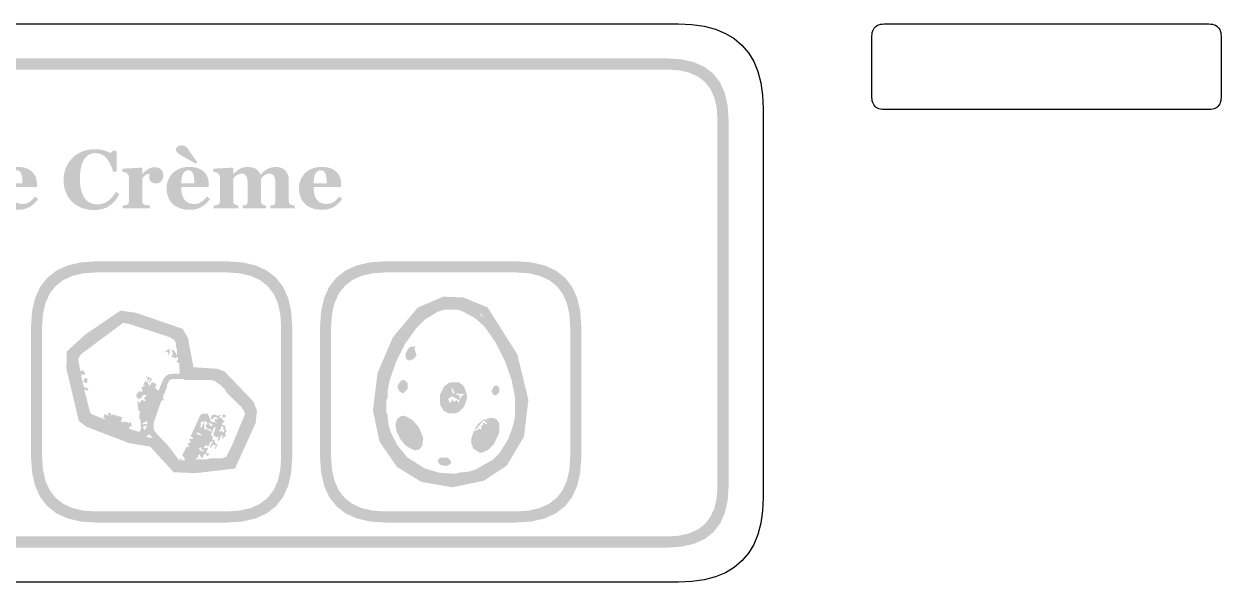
# Model space of a CAD drawing. Header units: millimetres. Extents: x 6 to 294, y 109 to 451.
# Drawn here: x 247.45 to 290.52, y 292.86 to 312.94 of the extents above; entities that cross this region are included whole.
import ezdxf

# ---------------------------------------------------------------- set-up
doc = ezdxf.new("R2010")
doc.units = ezdxf.units.MM
doc.layers.add('CUT', color=1, linetype='Continuous')
doc.layers.add('RASTER', color=7, linetype='Continuous')

msp = doc.modelspace()

# ---------------------------------------------------------------- hatches: boundary and pattern name
at = {"layer": 'RASTER'}
h = msp.add_hatch(color=7, dxfattribs=at)
h.paths.add_polyline_path([(211.2, 309.501), (211.234, 310.016), (211.337, 310.463), (211.509, 310.841), (211.75, 311.151), (212.059, 311.391), (212.438, 311.563), (212.884, 311.666), (213.4, 311.701), (270.6, 311.701), (271.116, 311.666), (271.563, 311.563), (271.941, 311.391), (272.25, 311.151), (272.491, 310.841), (272.663, 310.463), (272.766, 310.016), (272.8, 309.501), (272.8, 296.301), (272.766, 295.785), (272.662, 295.338), (272.491, 294.96), (272.25, 294.651), (271.941, 294.41), (271.563, 294.238), (271.116, 294.135), (270.6, 294.101), (213.4, 294.101), (212.884, 294.135), (212.438, 294.238), (212.059, 294.41), (211.75, 294.651), (211.509, 294.96), (211.337, 295.338), (211.234, 295.785), (211.2, 296.301)])
h.paths.add_polyline_path([(211.6, 309.501), (211.6, 296.301), (211.628, 295.879), (211.712, 295.513), (211.853, 295.204), (212.05, 294.951), (212.303, 294.754), (212.613, 294.613), (212.978, 294.529), (213.4, 294.501), (270.6, 294.501), (271.022, 294.529), (271.388, 294.613), (271.697, 294.754), (271.95, 294.951), (272.147, 295.204), (272.287, 295.513), (272.372, 295.879), (272.4, 296.301), (272.4, 309.501), (272.372, 309.923), (272.287, 310.288), (272.147, 310.598), (271.95, 310.851), (271.697, 311.048), (271.388, 311.188), (271.022, 311.273), (270.6, 311.301), (213.4, 311.301), (212.978, 311.273), (212.613, 311.188), (212.303, 311.048), (212.05, 310.851), (211.853, 310.598), (211.712, 310.288), (211.628, 309.923), (211.6, 309.501)], flags=0)
for points in [[(249.961, 306.245), (249.904, 306.246), (249.848, 306.25), (249.793, 306.256), (249.74, 306.264), (249.686, 306.274), (249.634, 306.287), (249.583, 306.302), (249.533, 306.319), (249.484, 306.339), (249.437, 306.36), (249.391, 306.384), (249.347, 306.41), (249.304, 306.438), (249.263, 306.468), (249.224, 306.5), (249.186, 306.534), (249.15, 306.569), (249.117, 306.607), (249.086, 306.646), (249.056, 306.688), (249.029, 306.731), (249.003, 306.777), (248.979, 306.825), (248.957, 306.874), (248.938, 306.926), (248.921, 306.978), (248.906, 307.032), (248.895, 307.087), (248.886, 307.144), (248.879, 307.201), (248.875, 307.26), (248.874, 307.32), (248.875, 307.38), (248.879, 307.439), (248.886, 307.497), (248.895, 307.553), (248.907, 307.608), (248.921, 307.663), (248.938, 307.716), (248.958, 307.768), (248.98, 307.818), (249.004, 307.867), (249.031, 307.914), (249.059, 307.96), (249.09, 308.004), (249.123, 308.046), (249.158, 308.086), (249.195, 308.125), (249.233, 308.16), (249.273, 308.194), (249.315, 308.226), (249.359, 308.256), (249.405, 308.283), (249.452, 308.309), (249.502, 308.332), (249.553, 308.354), (249.606, 308.373), (249.66, 308.389), (249.715, 308.403), (249.77, 308.415), (249.827, 308.424), (249.884, 308.43), (249.942, 308.434), (250.002, 308.435), (250.044, 308.434), (250.086, 308.432), (250.127, 308.429), (250.167, 308.425), (250.206, 308.419), (250.244, 308.412), (250.281, 308.403), (250.317, 308.393), (250.351, 308.383), (250.385, 308.372), (250.417, 308.36), (250.448, 308.349), (250.477, 308.337), (250.505, 308.325), (250.532, 308.312), (250.557, 308.299), (250.648, 308.379), (250.775, 308.379), (250.788, 307.621), (250.659, 307.621), (250.631, 307.705), (250.602, 307.783), (250.571, 307.855), (250.539, 307.922), (250.505, 307.982), (250.47, 308.038), (250.434, 308.087), (250.396, 308.13), (250.356, 308.168), (250.315, 308.202), (250.271, 308.229), (250.225, 308.252), (250.177, 308.27), (250.127, 308.283), (250.075, 308.29), (250.021, 308.293), (249.954, 308.289), (249.891, 308.278), (249.833, 308.259), (249.778, 308.232), (249.728, 308.198), (249.682, 308.157), (249.64, 308.107), (249.602, 308.051), (249.568, 307.987), (249.539, 307.917), (249.514, 307.841), (249.494, 307.759), (249.478, 307.671), (249.467, 307.577), (249.46, 307.477), (249.458, 307.37), (249.459, 307.309), (249.461, 307.251), (249.465, 307.195), (249.471, 307.141), (249.477, 307.089), (249.486, 307.04), (249.496, 306.992), (249.507, 306.948), (249.52, 306.905), (249.534, 306.864), (249.548, 306.826), (249.564, 306.79), (249.58, 306.755), (249.598, 306.723), (249.616, 306.693), (249.635, 306.666), (249.657, 306.639), (249.68, 306.614), (249.704, 306.59), (249.728, 306.569), (249.754, 306.55), (249.78, 306.532), (249.808, 306.516), (249.836, 306.502), (249.866, 306.49), (249.896, 306.479), (249.926, 306.471), (249.958, 306.463), (249.991, 306.458), (250.024, 306.453), (250.058, 306.451), (250.093, 306.45), (250.143, 306.452), (250.192, 306.457), (250.24, 306.466), (250.286, 306.478), (250.331, 306.494), (250.375, 306.513), (250.417, 306.535), (250.458, 306.562), (250.498, 306.591), (250.536, 306.624), (250.574, 306.661), (250.611, 306.701), (250.647, 306.745), (250.683, 306.793), (250.717, 306.844), (250.75, 306.898), (250.876, 306.822), (250.86, 306.79), (250.844, 306.76), (250.827, 306.729), (250.809, 306.7), (250.791, 306.672), (250.772, 306.644), (250.753, 306.617), (250.733, 306.592), (250.712, 306.567), (250.691, 306.542), (250.669, 306.519), (250.646, 306.497), (250.622, 306.475), (250.598, 306.455), (250.573, 306.435), (250.547, 306.417), (250.517, 306.397), (250.487, 306.378), (250.456, 306.361), (250.425, 306.345), (250.393, 306.33), (250.359, 306.315), (250.326, 306.302), (250.291, 306.291), (250.255, 306.28), (250.218, 306.271), (250.179, 306.263), (250.138, 306.256), (250.096, 306.252), (250.053, 306.248), (250.008, 306.246), (249.961, 306.245)], [(252.46, 307.486), (252.459, 307.458), (252.455, 307.432), (252.45, 307.406), (252.443, 307.381), (252.433, 307.357), (252.421, 307.334), (252.407, 307.312), (252.391, 307.29), (252.373, 307.271), (252.354, 307.253), (252.333, 307.239), (252.311, 307.227), (252.288, 307.218), (252.263, 307.211), (252.237, 307.207), (252.209, 307.206), (252.183, 307.207), (252.158, 307.209), (252.134, 307.214), (252.111, 307.22), (252.088, 307.227), (252.067, 307.237), (252.047, 307.248), (252.028, 307.26), (252.011, 307.275), (251.996, 307.291), (251.983, 307.308), (251.973, 307.327), (251.965, 307.348), (251.959, 307.37), (251.956, 307.394), (251.954, 307.42), (251.954, 307.432), (251.955, 307.444), (251.955, 307.455), (251.956, 307.466), (251.957, 307.475), (251.958, 307.484), (251.96, 307.492), (251.962, 307.5), (251.963, 307.507), (251.965, 307.514), (251.967, 307.521), (251.969, 307.527), (251.97, 307.534), (251.972, 307.541), (251.973, 307.547), (251.975, 307.553), (251.958, 307.552), (251.941, 307.549), (251.923, 307.545), (251.906, 307.54), (251.888, 307.534), (251.87, 307.526), (251.851, 307.517), (251.833, 307.506), (251.814, 307.495), (251.797, 307.483), (251.779, 307.469), (251.762, 307.455), (251.746, 307.44), (251.731, 307.424), (251.715, 307.407), (251.701, 307.389), (251.701, 306.585), (251.701, 306.572), (251.702, 306.56), (251.703, 306.549), (251.705, 306.538), (251.707, 306.528), (251.71, 306.518), (251.713, 306.509), (251.717, 306.5), (251.721, 306.492), (251.726, 306.484), (251.732, 306.477), (251.739, 306.47), (251.746, 306.464), (251.754, 306.458), (251.762, 306.452), (251.771, 306.447), (251.78, 306.443), (251.79, 306.44), (251.801, 306.436), (251.814, 306.432), (251.827, 306.429), (251.842, 306.426), (251.858, 306.423), (251.876, 306.42), (251.893, 306.418), (251.91, 306.415), (251.925, 306.413), (251.938, 306.412), (251.951, 306.41), (251.962, 306.409), (251.972, 306.408), (251.981, 306.408), (251.981, 306.301), (251.001, 306.301), (251.001, 306.408), (251.01, 306.408), (251.019, 306.409), (251.028, 306.41), (251.038, 306.411), (251.047, 306.412), (251.056, 306.413), (251.065, 306.415), (251.075, 306.416), (251.084, 306.417), (251.093, 306.419), (251.101, 306.42), (251.109, 306.422), (251.117, 306.424), (251.125, 306.426), (251.132, 306.428), (251.138, 306.43), (251.15, 306.434), (251.16, 306.439), (251.169, 306.444), (251.178, 306.45), (251.186, 306.457), (251.192, 306.464), (251.198, 306.471), (251.203, 306.48), (251.207, 306.488), (251.211, 306.498), (251.214, 306.508), (251.216, 306.518), (251.218, 306.53), (251.219, 306.542), (251.22, 306.554), (251.22, 306.567), (251.22, 307.42), (251.22, 307.433), (251.219, 307.446), (251.217, 307.458), (251.214, 307.47), (251.211, 307.482), (251.206, 307.493), (251.201, 307.504), (251.196, 307.514), (251.189, 307.525), (251.182, 307.534), (251.175, 307.543), (251.168, 307.552), (251.16, 307.56), (251.152, 307.568), (251.144, 307.575), (251.135, 307.581), (251.129, 307.585), (251.121, 307.589), (251.114, 307.593), (251.106, 307.597), (251.097, 307.601), (251.088, 307.604), (251.079, 307.607), (251.069, 307.61), (251.059, 307.613), (251.048, 307.616), (251.038, 307.618), (251.027, 307.62), (251.015, 307.622), (251.004, 307.624), (250.992, 307.625), (250.98, 307.626), (250.98, 307.733), (251.679, 307.771), (251.701, 307.75), (251.701, 307.537), (251.707, 307.537), (251.732, 307.566), (251.758, 307.593), (251.784, 307.618), (251.811, 307.642), (251.838, 307.664), (251.865, 307.684), (251.893, 307.704), (251.921, 307.721), (251.95, 307.737), (251.979, 307.75), (252.008, 307.762), (252.037, 307.771), (252.067, 307.778), (252.097, 307.783), (252.127, 307.787), (252.158, 307.788), (252.191, 307.786), (252.223, 307.782), (252.253, 307.776), (252.281, 307.767), (252.307, 307.755), (252.332, 307.74), (252.355, 307.723), (252.377, 307.703), (252.396, 307.682), (252.413, 307.658), (252.427, 307.633), (252.439, 307.607), (252.448, 307.579), (252.455, 307.549), (252.458, 307.518), (252.46, 307.486)], [(257.187, 306.301), (256.314, 306.301), (256.314, 306.408), (256.322, 306.409), (256.33, 306.41), (256.338, 306.411), (256.347, 306.412), (256.355, 306.413), (256.364, 306.413), (256.372, 306.414), (256.381, 306.415), (256.39, 306.416), (256.398, 306.417), (256.406, 306.418), (256.413, 306.42), (256.42, 306.422), (256.427, 306.424), (256.434, 306.427), (256.44, 306.43), (256.447, 306.434), (256.454, 306.438), (256.461, 306.443), (256.466, 306.449), (256.471, 306.456), (256.475, 306.463), (256.478, 306.47), (256.481, 306.479), (256.483, 306.488), (256.485, 306.497), (256.486, 306.507), (256.487, 306.518), (256.488, 306.53), (256.489, 306.542), (256.489, 306.554), (256.49, 306.567), (256.49, 307.251), (256.489, 307.288), (256.486, 307.322), (256.482, 307.354), (256.476, 307.383), (256.469, 307.411), (256.459, 307.435), (256.449, 307.458), (256.436, 307.478), (256.422, 307.495), (256.406, 307.511), (256.389, 307.524), (256.371, 307.534), (256.351, 307.543), (256.33, 307.549), (256.307, 307.552), (256.283, 307.553), (256.267, 307.553), (256.252, 307.552), (256.238, 307.55), (256.223, 307.548), (256.21, 307.546), (256.196, 307.542), (256.183, 307.538), (256.171, 307.533), (256.159, 307.528), (256.147, 307.523), (256.135, 307.517), (256.124, 307.511), (256.113, 307.505), (256.102, 307.498), (256.091, 307.492), (256.081, 307.484), (256.07, 307.477), (256.061, 307.469), (256.052, 307.461), (256.043, 307.454), (256.035, 307.446), (256.028, 307.438), (256.021, 307.431), (256.015, 307.423), (256.009, 307.415), (256.004, 307.408), (255.998, 307.401), (255.993, 307.394), (255.988, 307.388), (255.984, 307.382), (255.979, 307.376), (255.975, 307.37), (255.975, 306.584), (255.976, 306.571), (255.976, 306.558), (255.977, 306.547), (255.978, 306.536), (255.98, 306.525), (255.982, 306.516), (255.985, 306.506), (255.988, 306.498), (255.991, 306.49), (255.995, 306.482), (256, 306.475), (256.006, 306.468), (256.012, 306.462), (256.018, 306.456), (256.026, 306.451), (256.034, 306.446), (256.04, 306.443), (256.046, 306.439), (256.052, 306.436), (256.059, 306.433), (256.066, 306.43), (256.073, 306.428), (256.08, 306.425), (256.087, 306.422), (256.095, 306.42), (256.103, 306.418), (256.11, 306.416), (256.118, 306.414), (256.126, 306.412), (256.135, 306.41), (256.143, 306.409), (256.151, 306.408), (256.151, 306.301), (255.315, 306.301), (255.315, 306.408), (255.322, 306.408), (255.329, 306.409), (255.337, 306.41), (255.345, 306.411), (255.354, 306.412), (255.363, 306.413), (255.372, 306.414), (255.382, 306.415), (255.392, 306.416), (255.401, 306.418), (255.409, 306.419), (255.417, 306.421), (255.424, 306.423), (255.43, 306.425), (255.436, 306.427), (255.441, 306.43), (255.448, 306.434), (255.455, 306.439), (255.461, 306.444), (255.466, 306.449), (255.471, 306.456), (255.475, 306.462), (255.478, 306.469), (255.481, 306.477), (255.483, 306.485), (255.485, 306.494), (255.487, 306.504), (255.488, 306.515), (255.489, 306.526), (255.49, 306.539), (255.49, 306.553), (255.49, 306.567), (255.49, 307.251), (255.49, 307.288), (255.487, 307.322), (255.483, 307.354), (255.477, 307.383), (255.47, 307.411), (255.46, 307.435), (255.45, 307.458), (255.437, 307.478), (255.423, 307.495), (255.407, 307.511), (255.39, 307.524), (255.372, 307.534), (255.352, 307.543), (255.331, 307.549), (255.308, 307.552), (255.284, 307.553), (255.268, 307.553), (255.253, 307.552), (255.239, 307.55), (255.224, 307.548), (255.211, 307.546), (255.197, 307.542), (255.184, 307.538), (255.172, 307.533), (255.16, 307.528), (255.148, 307.523), (255.136, 307.517), (255.125, 307.511), (255.114, 307.505), (255.103, 307.498), (255.092, 307.492), (255.082, 307.484), (255.071, 307.477), (255.062, 307.469), (255.053, 307.461), (255.044, 307.454), (255.036, 307.446), (255.029, 307.438), (255.022, 307.431), (255.016, 307.423), (255.01, 307.415), (255.005, 307.408), (254.999, 307.401), (254.994, 307.394), (254.989, 307.388), (254.985, 307.382), (254.98, 307.376), (254.976, 307.37), (254.976, 306.584), (254.977, 306.571), (254.977, 306.559), (254.978, 306.548), (254.98, 306.537), (254.981, 306.526), (254.984, 306.516), (254.986, 306.507), (254.99, 306.499), (254.993, 306.49), (254.997, 306.483), (255.002, 306.475), (255.008, 306.469), (255.014, 306.462), (255.021, 306.456), (255.028, 306.451), (255.036, 306.446), (255.042, 306.443), (255.049, 306.439), (255.055, 306.436), (255.061, 306.433), (255.068, 306.43), (255.075, 306.428), (255.082, 306.425), (255.09, 306.422), (255.097, 306.42), (255.105, 306.418), (255.113, 306.416), (255.121, 306.414), (255.129, 306.412), (255.137, 306.41), (255.145, 306.409), (255.154, 306.408), (255.154, 306.301), (254.276, 306.301), (254.276, 306.408), (254.286, 306.408), (254.295, 306.409), (254.304, 306.41), (254.314, 306.411), (254.323, 306.412), (254.332, 306.413), (254.342, 306.414), (254.351, 306.415), (254.36, 306.416), (254.368, 306.418), (254.377, 306.419), (254.385, 306.421), (254.393, 306.423), (254.4, 306.425), (254.407, 306.427), (254.414, 306.43), (254.425, 306.434), (254.435, 306.439), (254.445, 306.445), (254.453, 306.451), (254.461, 306.458), (254.468, 306.465), (254.473, 306.472), (254.478, 306.48), (254.482, 306.489), (254.486, 306.498), (254.489, 306.508), (254.491, 306.519), (254.493, 306.53), (254.495, 306.542), (254.496, 306.554), (254.496, 306.567), (254.496, 307.42), (254.495, 307.432), (254.494, 307.443), (254.492, 307.455), (254.49, 307.466), (254.486, 307.478), (254.482, 307.489), (254.477, 307.5), (254.471, 307.511), (254.465, 307.522), (254.458, 307.533), (254.451, 307.542), (254.443, 307.551), (254.436, 307.56), (254.428, 307.567), (254.42, 307.575), (254.411, 307.581), (254.404, 307.585), (254.397, 307.589), (254.389, 307.593), (254.381, 307.597), (254.372, 307.601), (254.364, 307.604), (254.354, 307.607), (254.344, 307.61), (254.334, 307.613), (254.324, 307.616), (254.313, 307.618), (254.302, 307.62), (254.291, 307.622), (254.279, 307.624), (254.268, 307.625), (254.256, 307.626), (254.256, 307.733), (254.954, 307.771), (254.976, 307.75), (254.976, 307.543), (254.982, 307.543), (254.993, 307.552), (255.004, 307.562), (255.015, 307.572), (255.027, 307.583), (255.039, 307.594), (255.052, 307.606), (255.066, 307.618), (255.08, 307.63), (255.094, 307.642), (255.107, 307.654), (255.121, 307.665), (255.134, 307.676), (255.148, 307.686), (255.16, 307.695), (255.173, 307.703), (255.186, 307.711), (255.2, 307.72), (255.215, 307.728), (255.231, 307.736), (255.248, 307.744), (255.266, 307.751), (255.284, 307.758), (255.304, 307.764), (255.325, 307.77), (255.346, 307.776), (255.368, 307.78), (255.391, 307.784), (255.414, 307.788), (255.437, 307.79), (255.461, 307.792), (255.486, 307.793), (255.511, 307.793), (255.552, 307.792), (255.591, 307.789), (255.629, 307.783), (255.664, 307.775), (255.698, 307.765), (255.731, 307.753), (255.761, 307.738), (255.79, 307.721), (255.817, 307.702), (255.842, 307.682), (255.865, 307.66), (255.886, 307.637), (255.905, 307.612), (255.921, 307.585), (255.936, 307.558), (255.949, 307.528), (255.962, 307.528), (255.973, 307.538), (255.985, 307.549), (255.997, 307.56), (256.009, 307.571), (256.023, 307.583), (256.037, 307.595), (256.051, 307.608), (256.066, 307.621), (256.081, 307.634), (256.096, 307.647), (256.111, 307.658), (256.125, 307.67), (256.139, 307.68), (256.153, 307.69), (256.166, 307.699), (256.179, 307.707), (256.194, 307.716), (256.209, 307.725), (256.226, 307.733), (256.244, 307.741), (256.263, 307.748), (256.282, 307.755), (256.303, 307.762), (256.325, 307.769), (256.347, 307.774), (256.37, 307.779), (256.393, 307.784), (256.416, 307.787), (256.44, 307.79), (256.465, 307.792), (256.489, 307.793), (256.514, 307.793), (256.568, 307.791), (256.619, 307.785), (256.666, 307.775), (256.71, 307.761), (256.751, 307.743), (256.789, 307.72), (256.824, 307.694), (256.855, 307.663), (256.883, 307.629), (256.907, 307.591), (256.928, 307.55), (256.945, 307.505), (256.958, 307.457), (256.967, 307.406), (256.972, 307.351), (256.974, 307.292), (256.974, 306.581), (256.975, 306.567), (256.975, 306.555), (256.977, 306.543), (256.978, 306.532), (256.981, 306.521), (256.983, 306.511), (256.987, 306.502), (256.99, 306.493), (256.995, 306.485), (257, 306.478), (257.006, 306.471), (257.013, 306.464), (257.021, 306.458), (257.029, 306.453), (257.039, 306.448), (257.049, 306.443), (257.055, 306.44), (257.061, 306.438), (257.068, 306.435), (257.075, 306.433), (257.083, 306.43), (257.09, 306.428), (257.098, 306.425), (257.107, 306.422), (257.116, 306.42), (257.125, 306.418), (257.134, 306.416), (257.144, 306.414), (257.154, 306.412), (257.165, 306.41), (257.176, 306.409), (257.187, 306.408)]]:
    msp.add_hatch(color=7, dxfattribs=at).paths.add_polyline_path(points)
h = msp.add_hatch(color=7, dxfattribs=at)
h.paths.add_polyline_path([(254.135, 306.651), (254.122, 306.63), (254.109, 306.61), (254.094, 306.59), (254.079, 306.57), (254.063, 306.55), (254.047, 306.531), (254.03, 306.512), (254.012, 306.493), (253.993, 306.475), (253.974, 306.458), (253.955, 306.441), (253.934, 306.425), (253.913, 306.409), (253.892, 306.394), (253.87, 306.38), (253.847, 306.367), (253.822, 306.353), (253.798, 306.341), (253.773, 306.329), (253.748, 306.318), (253.723, 306.308), (253.698, 306.298), (253.673, 306.29), (253.648, 306.282), (253.623, 306.276), (253.596, 306.27), (253.569, 306.265), (253.541, 306.261), (253.511, 306.258), (253.481, 306.256), (253.45, 306.254), (253.418, 306.254), (253.364, 306.255), (253.313, 306.258), (253.263, 306.263), (253.216, 306.269), (253.17, 306.278), (253.126, 306.289), (253.084, 306.301), (253.043, 306.315), (253.005, 306.331), (252.968, 306.349), (252.933, 306.368), (252.9, 306.388), (252.868, 306.409), (252.838, 306.432), (252.81, 306.456), (252.783, 306.481), (252.759, 306.508), (252.735, 306.535), (252.714, 306.564), (252.694, 306.594), (252.676, 306.626), (252.659, 306.658), (252.644, 306.692), (252.63, 306.726), (252.619, 306.762), (252.608, 306.799), (252.6, 306.836), (252.592, 306.874), (252.587, 306.912), (252.583, 306.952), (252.581, 306.992), (252.58, 307.033), (252.581, 307.07), (252.583, 307.107), (252.588, 307.144), (252.594, 307.18), (252.601, 307.215), (252.611, 307.25), (252.622, 307.285), (252.635, 307.32), (252.649, 307.353), (252.665, 307.386), (252.682, 307.418), (252.701, 307.449), (252.721, 307.479), (252.743, 307.508), (252.766, 307.536), (252.791, 307.563), (252.816, 307.589), (252.844, 307.613), (252.873, 307.636), (252.903, 307.658), (252.936, 307.678), (252.969, 307.697), (253.005, 307.715), (253.042, 307.732), (253.08, 307.747), (253.12, 307.76), (253.161, 307.771), (253.203, 307.78), (253.246, 307.787), (253.29, 307.792), (253.335, 307.795), (253.381, 307.796), (253.431, 307.796), (253.479, 307.793), (253.525, 307.789), (253.568, 307.784), (253.609, 307.777), (253.648, 307.768), (253.684, 307.758), (253.718, 307.747), (253.75, 307.734), (253.781, 307.719), (253.811, 307.704), (253.839, 307.687), (253.865, 307.669), (253.89, 307.65), (253.914, 307.63), (253.936, 307.609), (253.956, 307.588), (253.975, 307.565), (253.993, 307.542), (254.008, 307.518), (254.023, 307.493), (254.036, 307.467), (254.048, 307.44), (254.058, 307.412), (254.067, 307.383), (254.075, 307.354), (254.081, 307.325), (254.086, 307.296), (254.091, 307.266), (254.094, 307.235), (254.095, 307.205), (254.096, 307.174), (254.096, 307.079), (253.106, 307.079), (253.108, 307.006), (253.113, 306.937), (253.122, 306.874), (253.135, 306.814), (253.151, 306.759), (253.171, 306.709), (253.194, 306.663), (253.221, 306.622), (253.252, 306.585), (253.288, 306.553), (253.327, 306.526), (253.371, 306.504), (253.419, 306.487), (253.472, 306.475), (253.528, 306.467), (253.589, 306.465), (253.623, 306.466), (253.656, 306.47), (253.688, 306.475), (253.72, 306.484), (253.75, 306.494), (253.78, 306.507), (253.809, 306.523), (253.837, 306.54), (253.864, 306.56), (253.89, 306.581), (253.915, 306.603), (253.938, 306.626), (253.961, 306.65), (253.983, 306.676), (254.004, 306.703), (254.024, 306.731)])
h.paths.add_polyline_path([(253.576, 307.208), (253.576, 307.23), (253.575, 307.252), (253.575, 307.274), (253.574, 307.297), (253.572, 307.319), (253.571, 307.342), (253.569, 307.365), (253.567, 307.388), (253.565, 307.41), (253.562, 307.432), (253.559, 307.452), (253.555, 307.472), (253.551, 307.49), (253.547, 307.507), (253.542, 307.523), (253.536, 307.539), (253.53, 307.555), (253.523, 307.571), (253.515, 307.585), (253.507, 307.599), (253.498, 307.611), (253.489, 307.623), (253.479, 307.633), (253.468, 307.643), (253.457, 307.651), (253.445, 307.658), (253.433, 307.664), (253.419, 307.669), (253.405, 307.673), (253.391, 307.676), (253.375, 307.677), (253.359, 307.678), (253.332, 307.676), (253.306, 307.671), (253.281, 307.662), (253.258, 307.649), (253.236, 307.633), (253.215, 307.613), (253.197, 307.59), (253.179, 307.563), (253.163, 307.533), (253.149, 307.498), (253.137, 307.459), (253.127, 307.416), (253.119, 307.369), (253.112, 307.317), (253.108, 307.261), (253.106, 307.202)], flags=0)
h.paths.add_polyline_path([(253.684, 307.969), (253.623, 307.914), (253.564, 307.949), (253.509, 307.982), (253.457, 308.012), (253.409, 308.04), (253.365, 308.065), (253.325, 308.088), (253.289, 308.108), (253.256, 308.125), (253.225, 308.141), (253.196, 308.158), (253.168, 308.173), (253.141, 308.189), (253.115, 308.205), (253.09, 308.22), (253.067, 308.235), (253.044, 308.251), (253.028, 308.262), (253.012, 308.273), (252.998, 308.284), (252.985, 308.295), (252.974, 308.305), (252.964, 308.315), (252.955, 308.324), (252.947, 308.333), (252.94, 308.343), (252.934, 308.353), (252.929, 308.365), (252.925, 308.378), (252.922, 308.392), (252.92, 308.406), (252.919, 308.422), (252.918, 308.439), (252.919, 308.452), (252.922, 308.465), (252.926, 308.477), (252.932, 308.489), (252.94, 308.5), (252.95, 308.51), (252.961, 308.521), (252.975, 308.53), (252.989, 308.539), (253.004, 308.547), (253.019, 308.553), (253.034, 308.559), (253.051, 308.563), (253.067, 308.566), (253.084, 308.568), (253.101, 308.568), (253.123, 308.568), (253.144, 308.567), (253.163, 308.565), (253.182, 308.562), (253.199, 308.558), (253.215, 308.553), (253.23, 308.548), (253.243, 308.541), (253.257, 308.533), (253.271, 308.523), (253.285, 308.511), (253.3, 308.496), (253.315, 308.48), (253.331, 308.461), (253.347, 308.439), (253.364, 308.416), (253.376, 308.398), (253.39, 308.378), (253.405, 308.357), (253.42, 308.334), (253.437, 308.31), (253.455, 308.285), (253.474, 308.258), (253.495, 308.229), (253.516, 308.2), (253.538, 308.169), (253.56, 308.138), (253.583, 308.106), (253.608, 308.073), (253.632, 308.039), (253.658, 308.005), (253.684, 307.969)])
h = msp.add_hatch(color=7, dxfattribs=at)
h.paths.add_polyline_path([(247.952, 306.651), (247.939, 306.63), (247.925, 306.61), (247.911, 306.59), (247.896, 306.57), (247.88, 306.55), (247.864, 306.531), (247.846, 306.512), (247.829, 306.493), (247.81, 306.475), (247.791, 306.458), (247.771, 306.441), (247.751, 306.425), (247.73, 306.409), (247.709, 306.394), (247.687, 306.38), (247.664, 306.367), (247.639, 306.353), (247.615, 306.341), (247.59, 306.329), (247.565, 306.318), (247.54, 306.308), (247.515, 306.298), (247.49, 306.29), (247.465, 306.282), (247.44, 306.276), (247.413, 306.27), (247.386, 306.265), (247.357, 306.261), (247.328, 306.258), (247.298, 306.256), (247.267, 306.254), (247.235, 306.254), (247.181, 306.255), (247.13, 306.258), (247.08, 306.263), (247.033, 306.269), (246.987, 306.278), (246.943, 306.289), (246.901, 306.301), (246.86, 306.315), (246.822, 306.331), (246.785, 306.349), (246.75, 306.368), (246.717, 306.388), (246.685, 306.409), (246.655, 306.432), (246.627, 306.456), (246.6, 306.481), (246.576, 306.508), (246.552, 306.535), (246.531, 306.564), (246.511, 306.594), (246.492, 306.626), (246.476, 306.658), (246.461, 306.692), (246.447, 306.726), (246.435, 306.762), (246.425, 306.799), (246.416, 306.836), (246.409, 306.874), (246.404, 306.912), (246.4, 306.952), (246.398, 306.992), (246.397, 307.033), (246.398, 307.07), (246.4, 307.107), (246.404, 307.144), (246.41, 307.18), (246.418, 307.215), (246.428, 307.25), (246.439, 307.285), (246.452, 307.32), (246.466, 307.353), (246.482, 307.386), (246.499, 307.418), (246.518, 307.449), (246.538, 307.479), (246.56, 307.508), (246.583, 307.536), (246.608, 307.563), (246.633, 307.589), (246.661, 307.613), (246.69, 307.636), (246.72, 307.658), (246.752, 307.678), (246.786, 307.697), (246.822, 307.715), (246.859, 307.732), (246.897, 307.747), (246.937, 307.76), (246.978, 307.771), (247.019, 307.78), (247.062, 307.787), (247.106, 307.792), (247.152, 307.795), (247.198, 307.796), (247.248, 307.796), (247.296, 307.793), (247.342, 307.789), (247.385, 307.784), (247.426, 307.777), (247.464, 307.768), (247.501, 307.758), (247.535, 307.747), (247.567, 307.734), (247.598, 307.719), (247.627, 307.704), (247.655, 307.687), (247.682, 307.669), (247.707, 307.65), (247.731, 307.63), (247.753, 307.609), (247.773, 307.588), (247.792, 307.565), (247.809, 307.542), (247.825, 307.518), (247.84, 307.493), (247.853, 307.467), (247.865, 307.44), (247.875, 307.412), (247.884, 307.383), (247.891, 307.354), (247.898, 307.325), (247.903, 307.296), (247.907, 307.266), (247.91, 307.235), (247.912, 307.205), (247.913, 307.174), (247.913, 307.079), (246.923, 307.079), (246.924, 307.006), (246.93, 306.937), (246.939, 306.874), (246.952, 306.814), (246.968, 306.759), (246.988, 306.709), (247.011, 306.663), (247.038, 306.622), (247.069, 306.585), (247.105, 306.553), (247.144, 306.526), (247.188, 306.504), (247.236, 306.487), (247.289, 306.475), (247.345, 306.467), (247.406, 306.465), (247.44, 306.466), (247.473, 306.47), (247.505, 306.475), (247.537, 306.484), (247.567, 306.494), (247.597, 306.507), (247.626, 306.523), (247.654, 306.54), (247.681, 306.56), (247.706, 306.581), (247.731, 306.603), (247.755, 306.626), (247.778, 306.65), (247.8, 306.676), (247.821, 306.703), (247.841, 306.731)])
h.paths.add_polyline_path([(247.393, 307.208), (247.393, 307.23), (247.392, 307.252), (247.392, 307.274), (247.391, 307.297), (247.389, 307.319), (247.388, 307.342), (247.386, 307.365), (247.384, 307.388), (247.382, 307.41), (247.379, 307.432), (247.376, 307.452), (247.372, 307.472), (247.368, 307.49), (247.363, 307.507), (247.359, 307.523), (247.353, 307.539), (247.347, 307.555), (247.34, 307.571), (247.332, 307.585), (247.324, 307.599), (247.315, 307.611), (247.306, 307.623), (247.296, 307.633), (247.285, 307.643), (247.274, 307.651), (247.262, 307.658), (247.25, 307.664), (247.236, 307.669), (247.222, 307.673), (247.208, 307.676), (247.192, 307.677), (247.176, 307.678), (247.149, 307.676), (247.122, 307.671), (247.098, 307.662), (247.075, 307.649), (247.053, 307.633), (247.032, 307.613), (247.013, 307.59), (246.996, 307.563), (246.98, 307.533), (246.966, 307.498), (246.954, 307.459), (246.944, 307.416), (246.936, 307.369), (246.929, 307.317), (246.925, 307.261), (246.923, 307.202)], flags=0)
h = msp.add_hatch(color=7, dxfattribs=at)
h.paths.add_polyline_path([(258.898, 306.651), (258.885, 306.63), (258.871, 306.61), (258.856, 306.59), (258.841, 306.57), (258.825, 306.55), (258.809, 306.531), (258.792, 306.512), (258.774, 306.493), (258.755, 306.475), (258.736, 306.458), (258.717, 306.441), (258.696, 306.425), (258.676, 306.409), (258.654, 306.394), (258.632, 306.38), (258.609, 306.367), (258.585, 306.353), (258.56, 306.341), (258.535, 306.329), (258.51, 306.318), (258.486, 306.308), (258.461, 306.298), (258.436, 306.29), (258.411, 306.282), (258.385, 306.276), (258.359, 306.27), (258.331, 306.265), (258.303, 306.261), (258.273, 306.258), (258.243, 306.256), (258.212, 306.254), (258.18, 306.254), (258.127, 306.255), (258.075, 306.258), (258.026, 306.263), (257.978, 306.269), (257.932, 306.278), (257.888, 306.289), (257.846, 306.301), (257.806, 306.315), (257.767, 306.331), (257.73, 306.349), (257.695, 306.368), (257.662, 306.388), (257.63, 306.409), (257.6, 306.432), (257.572, 306.456), (257.546, 306.481), (257.521, 306.508), (257.498, 306.535), (257.476, 306.564), (257.456, 306.594), (257.438, 306.626), (257.421, 306.658), (257.406, 306.692), (257.393, 306.726), (257.381, 306.762), (257.37, 306.799), (257.362, 306.836), (257.355, 306.874), (257.349, 306.912), (257.345, 306.952), (257.343, 306.992), (257.342, 307.033), (257.343, 307.07), (257.345, 307.107), (257.35, 307.144), (257.356, 307.18), (257.363, 307.215), (257.373, 307.25), (257.384, 307.285), (257.397, 307.32), (257.411, 307.353), (257.427, 307.386), (257.445, 307.418), (257.463, 307.449), (257.484, 307.479), (257.505, 307.508), (257.528, 307.536), (257.553, 307.563), (257.579, 307.589), (257.606, 307.613), (257.635, 307.636), (257.666, 307.658), (257.698, 307.678), (257.732, 307.697), (257.767, 307.715), (257.804, 307.732), (257.843, 307.747), (257.882, 307.76), (257.923, 307.771), (257.965, 307.78), (258.008, 307.787), (258.052, 307.792), (258.097, 307.795), (258.143, 307.796), (258.193, 307.796), (258.241, 307.793), (258.287, 307.789), (258.33, 307.784), (258.371, 307.777), (258.41, 307.768), (258.446, 307.758), (258.48, 307.747), (258.512, 307.734), (258.543, 307.719), (258.573, 307.704), (258.601, 307.687), (258.627, 307.669), (258.652, 307.65), (258.676, 307.63), (258.698, 307.609), (258.719, 307.588), (258.737, 307.565), (258.755, 307.542), (258.771, 307.518), (258.785, 307.493), (258.798, 307.467), (258.81, 307.44), (258.82, 307.412), (258.829, 307.383), (258.837, 307.354), (258.843, 307.325), (258.849, 307.296), (258.853, 307.266), (258.856, 307.235), (258.858, 307.205), (258.858, 307.174), (258.858, 307.079), (257.868, 307.079), (257.87, 307.006), (257.875, 306.937), (257.884, 306.874), (257.897, 306.814), (257.913, 306.759), (257.933, 306.709), (257.957, 306.663), (257.984, 306.622), (258.015, 306.585), (258.05, 306.553), (258.09, 306.526), (258.133, 306.504), (258.182, 306.487), (258.234, 306.475), (258.29, 306.467), (258.351, 306.465), (258.385, 306.466), (258.418, 306.47), (258.451, 306.475), (258.482, 306.484), (258.513, 306.494), (258.542, 306.507), (258.571, 306.523), (258.599, 306.54), (258.626, 306.56), (258.652, 306.581), (258.677, 306.603), (258.701, 306.626), (258.724, 306.65), (258.746, 306.676), (258.766, 306.703), (258.786, 306.731)])
h.paths.add_polyline_path([(258.338, 307.208), (258.338, 307.23), (258.338, 307.252), (258.337, 307.274), (258.336, 307.297), (258.335, 307.319), (258.333, 307.342), (258.331, 307.365), (258.329, 307.388), (258.327, 307.41), (258.324, 307.432), (258.321, 307.452), (258.317, 307.472), (258.313, 307.49), (258.309, 307.507), (258.304, 307.523), (258.299, 307.539), (258.292, 307.555), (258.285, 307.571), (258.277, 307.585), (258.269, 307.599), (258.26, 307.611), (258.251, 307.623), (258.241, 307.633), (258.23, 307.643), (258.219, 307.651), (258.207, 307.658), (258.195, 307.664), (258.182, 307.669), (258.168, 307.673), (258.153, 307.676), (258.137, 307.677), (258.121, 307.678), (258.094, 307.676), (258.068, 307.671), (258.043, 307.662), (258.02, 307.649), (257.998, 307.633), (257.978, 307.613), (257.959, 307.59), (257.941, 307.563), (257.925, 307.533), (257.911, 307.498), (257.899, 307.459), (257.889, 307.416), (257.881, 307.369), (257.875, 307.317), (257.87, 307.261), (257.868, 307.202)], flags=0)
h = msp.add_hatch(color=7, dxfattribs=at)
h.paths.add_polyline_path([(247.7, 302.051), (247.737, 302.602), (247.847, 303.079), (248.03, 303.483), (248.288, 303.813), (248.618, 304.07), (249.022, 304.254), (249.499, 304.364), (250.05, 304.401), (254.75, 304.401), (255.301, 304.364), (255.778, 304.254), (256.182, 304.07), (256.513, 303.813), (256.77, 303.483), (256.953, 303.079), (257.063, 302.602), (257.1, 302.051), (257.1, 297.351), (257.063, 296.8), (256.953, 296.323), (256.77, 295.919), (256.513, 295.588), (256.182, 295.331), (255.778, 295.148), (255.301, 295.038), (254.75, 295.001), (250.05, 295.001), (249.499, 295.038), (249.022, 295.148), (248.618, 295.331), (248.288, 295.588), (248.03, 295.919), (247.847, 296.323), (247.737, 296.8), (247.7, 297.351)])
h.paths.add_polyline_path([(248.1, 302.051), (248.1, 297.351), (248.13, 296.894), (248.222, 296.498), (248.374, 296.163), (248.588, 295.888), (248.862, 295.675), (249.197, 295.523), (249.593, 295.431), (250.05, 295.401), (254.75, 295.401), (255.207, 295.431), (255.603, 295.523), (255.938, 295.675), (256.212, 295.888), (256.426, 296.163), (256.578, 296.498), (256.67, 296.894), (256.7, 297.351), (256.7, 302.051), (256.67, 302.508), (256.578, 302.904), (256.426, 303.239), (256.212, 303.513), (255.938, 303.727), (255.603, 303.879), (255.207, 303.97), (254.75, 304.001), (250.05, 304.001), (249.593, 303.97), (249.197, 303.879), (248.862, 303.727), (248.587, 303.513), (248.374, 303.239), (248.222, 302.904), (248.13, 302.508), (248.1, 302.051)], flags=0)
h = msp.add_hatch(color=7, dxfattribs=at)
h.paths.add_polyline_path([(258.1, 302.051), (258.137, 302.602), (258.247, 303.079), (258.43, 303.483), (258.688, 303.813), (259.018, 304.07), (259.422, 304.254), (259.899, 304.364), (260.45, 304.401), (265.15, 304.401), (265.701, 304.364), (266.178, 304.254), (266.582, 304.07), (266.913, 303.813), (267.17, 303.483), (267.353, 303.079), (267.463, 302.602), (267.5, 302.051), (267.5, 297.351), (267.463, 296.8), (267.353, 296.323), (267.17, 295.919), (266.913, 295.588), (266.582, 295.331), (266.178, 295.148), (265.701, 295.038), (265.15, 295.001), (260.45, 295.001), (259.899, 295.038), (259.422, 295.148), (259.018, 295.331), (258.688, 295.588), (258.43, 295.919), (258.247, 296.323), (258.137, 296.8), (258.1, 297.351)])
h.paths.add_polyline_path([(258.5, 302.051), (258.5, 297.351), (258.53, 296.894), (258.622, 296.498), (258.774, 296.163), (258.987, 295.888), (259.262, 295.675), (259.597, 295.523), (259.993, 295.431), (260.45, 295.401), (265.15, 295.401), (265.607, 295.431), (266.003, 295.523), (266.338, 295.675), (266.613, 295.888), (266.826, 296.163), (266.978, 296.498), (267.07, 296.894), (267.1, 297.351), (267.1, 302.051), (267.07, 302.508), (266.978, 302.904), (266.826, 303.239), (266.613, 303.513), (266.338, 303.727), (266.003, 303.879), (265.607, 303.97), (265.15, 304.001), (260.45, 304.001), (259.993, 303.97), (259.597, 303.879), (259.262, 303.727), (258.987, 303.513), (258.774, 303.239), (258.622, 302.904), (258.53, 302.508), (258.5, 302.051)], flags=0)
h = msp.add_hatch(color=7, dxfattribs=at)
h.paths.add_polyline_path([(262.529, 303.128), (263.252, 303.102), (264.126, 302.746), (265.197, 301.056), (265.596, 299.418), (265.44, 298.097), (264.821, 297.051), (263.988, 296.504), (262.863, 296.27), (261.741, 296.465), (260.866, 297.006), (260.237, 297.917), (260.004, 299.04), (260.167, 300.379), (260.716, 301.661), (261.616, 302.737)])
h.paths.add_polyline_path([(262.589, 302.806), (261.812, 302.473), (260.992, 301.491), (260.479, 300.295), (260.328, 299.053), (260.537, 298.045), (261.091, 297.243), (261.857, 296.77), (262.858, 296.596), (263.864, 296.804), (264.583, 297.278), (265.13, 298.202), (265.272, 299.399), (264.899, 300.929), (263.911, 302.489), (263.184, 302.784), (262.589, 302.806)], flags=0)
h = msp.add_hatch(color=7, dxfattribs=at)
h.paths.add_polyline_path([(262.51, 302.855), (263.102, 302.867), (263.343, 302.786), (263.837, 302.517), (264.28, 302.075), (264.561, 301.672), (264.871, 301.097), (265.152, 300.374), (265.313, 299.69), (265.313, 298.725), (265.273, 298.524), (265.072, 297.921), (264.883, 297.587), (264.4, 297.064), (264.159, 296.903), (263.785, 296.714), (263.182, 296.553), (262.458, 296.553), (262.257, 296.594), (261.775, 296.754), (261.36, 296.984), (260.999, 297.265), (260.757, 297.547), (260.407, 298.242), (260.287, 298.725), (260.287, 299.61), (260.327, 299.69), (260.367, 300.092), (260.488, 300.494), (260.838, 301.311), (261.159, 301.833), (261.602, 302.356), (262.044, 302.678)])
h.paths.add_polyline_path([(262.579, 302.666), (262.338, 302.585), (261.883, 302.316), (261.561, 301.994), (261.159, 301.431), (260.85, 300.816), (260.608, 300.132), (260.528, 299.73), (260.528, 299.489), (260.488, 299.408), (260.488, 298.966), (260.528, 298.886), (260.568, 298.484), (260.649, 298.242), (260.878, 297.788), (261.24, 297.346), (261.855, 296.956), (262.378, 296.795), (262.981, 296.754), (263.061, 296.795), (263.463, 296.835), (263.705, 296.915), (264.32, 297.265), (264.561, 297.506), (264.883, 298.029), (265.032, 298.443), (265.112, 298.805), (265.112, 299.529), (264.992, 300.132), (264.75, 300.816), (264.4, 301.512), (263.998, 302.075), (263.677, 302.356), (263.182, 302.625), (263.021, 302.666)], flags=0)
h.paths.add_polyline_path([(261.465, 301.367), (261.533, 301.339), (261.493, 301.258), (261.574, 301.017), (261.465, 300.884), (261.304, 300.828), (261.2, 300.884), (261.171, 301.057), (261.28, 301.27), (261.372, 301.339), (261.481, 301.311)], flags=0)
h.paths.add_polyline_path([(261.023, 300.12), (261.131, 300.132), (261.252, 300.012), (261.252, 299.811), (261.091, 299.65), (260.958, 299.718), (260.89, 299.851), (260.89, 299.931)], flags=0)
h.paths.add_polyline_path([(262.752, 300.04), (263.061, 300.052), (263.194, 299.984), (263.291, 299.879), (263.383, 299.61), (263.383, 299.449), (263.275, 299.155), (263.114, 298.994), (262.981, 298.926), (262.74, 298.926), (262.551, 299.018), (262.418, 299.248), (262.418, 299.61), (262.567, 299.903)], flags=0)
h.paths.add_polyline_path([(264.36, 299.919), (264.469, 299.931), (264.549, 299.851), (264.549, 299.69), (264.429, 299.569), (264.336, 299.597), (264.268, 299.73)], flags=0)
h.paths.add_polyline_path([(262.848, 299.839), (262.82, 299.811), (262.888, 299.622), (262.941, 299.69)], flags=0)
h.paths.add_polyline_path([(263.021, 299.65), (262.993, 299.622), (263.13, 299.557), (263.114, 299.501), (263.154, 299.461), (263.21, 299.581), (263.291, 299.581), (263.222, 299.65), (263.17, 299.622)], flags=0)
h.paths.add_polyline_path([(262.808, 299.557), (262.808, 299.501), (262.712, 299.477), (262.752, 299.3), (262.792, 299.356), (262.848, 299.34), (262.832, 299.437), (262.86, 299.449), (262.913, 299.34), (263.021, 299.408), (263.09, 299.3), (263.13, 299.437), (263.073, 299.421)], flags=0)
h.paths.add_polyline_path([(261.023, 298.833), (261.131, 298.846), (261.425, 298.697), (261.666, 298.415), (261.815, 298.041), (261.775, 297.76), (261.666, 297.627), (261.493, 297.599), (261.28, 297.708), (261.159, 297.788), (260.999, 297.989), (260.85, 298.283), (260.81, 298.524), (260.878, 298.737)], flags=0)
h.paths.add_polyline_path([(264.119, 298.753), (264.348, 298.765), (264.457, 298.713), (264.549, 298.564), (264.549, 298.242), (264.36, 297.828), (264.159, 297.627), (263.946, 297.519), (263.825, 297.519), (263.612, 297.667), (263.544, 297.84), (263.544, 298.041), (263.636, 298.311), (263.693, 298.295), (263.837, 298.391), (263.894, 298.335), (263.906, 298.484), (263.974, 298.536), (263.958, 298.592), (264.014, 298.592), (264.067, 298.524), (264.107, 298.564), (264.014, 298.673), (263.974, 298.657), (263.693, 298.335), (263.665, 298.363), (263.773, 298.536), (263.974, 298.697), (264.026, 298.725), (264.095, 298.697)], flags=0)
h.paths.add_polyline_path([(262.47, 297.346), (262.712, 297.33), (262.82, 297.197), (262.792, 297.104), (262.659, 297.036), (262.446, 297.064), (262.366, 297.145), (262.338, 297.237), (262.366, 297.289)], flags=0)
h = msp.add_hatch(color=7, dxfattribs=at)
h.paths.add_polyline_path([(250.916, 302.629), (251.48, 302.548), (253.16, 301.97), (253.35, 301.638), (253.545, 300.59), (254.41, 300.534), (254.675, 300.427), (255.708, 299.348), (255.831, 299.014), (255.784, 298.589), (255.04, 296.943), (253.622, 296.781), (252.836, 296.81), (251.985, 297.735), (251.235, 297.857), (249.687, 298.45), (249.419, 298.661), (248.973, 300.542), (248.986, 301.155), (249.657, 301.77)])
h.paths.add_polyline_path([(250.994, 302.294), (249.856, 301.518), (249.303, 301.012), (249.294, 300.576), (249.705, 298.844), (249.847, 298.732), (251.319, 298.167), (252.146, 298.033), (252.981, 297.125), (253.609, 297.102), (254.823, 297.241), (255.471, 298.674), (255.505, 298.974), (255.43, 299.175), (254.491, 300.156), (254.338, 300.218), (253.276, 300.287), (253.045, 301.526), (252.942, 301.707), (251.405, 302.236), (250.994, 302.294)], flags=0)
h = msp.add_hatch(color=7, dxfattribs=at)
h.paths.add_polyline_path([(251.024, 302.392), (251.087, 302.403), (251.6, 302.256), (252.809, 301.853), (253.004, 301.754), (253.139, 301.486), (253.311, 300.339), (254.312, 300.314), (254.47, 300.251), (254.763, 299.995), (254.887, 299.826), (255.422, 299.298), (255.532, 299.152), (255.595, 299.031), (255.595, 298.811), (254.873, 297.151), (254.605, 297.088), (253.726, 297.052), (253.652, 297.015), (252.993, 297.015), (252.725, 297.261), (252.674, 297.356), (252.505, 297.517), (252.454, 297.613), (251.977, 298.162), (251.919, 298.162), (251.867, 298.104), (251.673, 298.005), (251.453, 298.041), (249.914, 298.628), (249.72, 298.727), (249.646, 298.8), (249.547, 299.068), (249.327, 300.167), (249.218, 300.534), (249.181, 300.937), (249.28, 301.131), (249.39, 301.241), (250.709, 302.23)])
h.paths.add_polyline_path([(251.013, 302.183), (249.5, 301.058), (249.401, 300.9), (249.401, 300.827), (249.485, 300.435), (249.573, 300.486), (249.657, 300.35), (249.621, 300.314), (249.522, 300.339), (249.511, 300.24), (249.61, 299.863), (249.683, 299.863), (249.767, 299.801), (249.72, 299.738), (249.646, 299.79), (249.621, 299.764), (249.83, 298.947), (249.914, 298.884), (250.365, 298.712), (250.365, 298.749), (250.291, 298.785), (250.343, 298.859), (250.328, 298.91), (250.5, 298.848), (250.511, 298.895), (250.438, 298.895), (250.5, 298.958), (250.563, 298.947), (250.585, 298.859), (250.636, 298.91), (250.658, 298.859), (250.72, 298.884), (250.83, 298.811), (250.892, 298.837), (250.951, 298.785), (251.002, 298.8), (250.94, 298.664), (250.966, 298.617), (251.002, 298.602), (251.076, 298.653), (251.098, 298.602), (251.16, 298.628), (251.244, 298.565), (251.244, 298.617), (251.296, 298.617), (251.332, 298.455), (251.208, 298.47), (251.259, 298.434), (251.208, 298.382), (251.6, 298.261), (251.662, 298.382), (251.636, 298.701), (251.6, 298.774), (251.6, 298.921), (251.636, 298.994), (251.563, 299.031), (251.526, 299.361), (251.552, 299.386), (251.589, 299.298), (251.71, 299.434), (251.757, 299.372), (251.809, 299.372), (251.809, 299.423), (251.757, 299.46), (251.856, 299.581), (251.794, 299.606), (251.699, 299.555), (251.699, 299.482), (251.636, 299.507), (251.625, 299.445), (251.563, 299.434), (251.552, 299.496), (251.49, 299.507), (251.501, 299.643), (251.6, 299.727), (251.699, 299.702), (251.71, 299.764), (251.673, 299.837), (251.721, 299.9), (251.794, 299.9), (251.809, 299.936), (251.757, 299.922), (251.746, 299.984), (251.82, 300.094), (251.904, 300.031), (251.966, 299.911), (252.014, 300.009), (252.087, 300.046), (252.175, 300.009), (252.212, 299.922), (252.15, 299.874), (252.285, 299.738), (252.468, 300.178), (252.578, 300.288), (252.699, 300.35), (253.055, 300.361), (253.029, 300.717), (253.004, 300.764), (252.919, 300.79), (252.993, 300.863), (252.993, 300.937), (252.967, 300.962), (252.894, 300.911), (252.747, 300.984), (252.809, 301.083), (252.747, 301.219), (252.82, 301.204), (252.908, 301.109), (252.945, 300.984), (252.956, 301.23), (252.919, 301.303), (252.919, 301.45), (252.857, 301.571), (252.699, 301.67), (251.233, 302.146)], flags=0)
h.paths.add_polyline_path([(252.674, 301.256), (252.699, 301.12), (252.652, 301.021), (252.626, 301.047), (252.652, 301.109), (252.589, 301.157), (252.49, 301.094), (252.542, 301.168)], flags=0)
h.paths.add_polyline_path([(251.831, 300.266), (252.029, 300.193), (252.04, 300.13), (251.955, 300.031), (251.93, 300.057), (251.992, 300.156), (251.93, 300.167), (251.919, 300.105), (251.867, 300.105), (251.893, 300.204)], flags=0)
h.paths.add_polyline_path([(249.632, 300.193), (249.694, 300.204), (249.731, 300.167), (249.731, 300.057), (249.694, 300.02), (249.61, 300.046), (249.584, 300.094)], flags=0)
h.paths.add_polyline_path([(252.773, 300.167), (252.674, 300.119), (252.589, 299.947), (252.589, 299.874), (252.443, 299.507), (252.479, 299.397), (252.454, 299.372), (252.417, 299.423), (252.369, 299.324), (252.113, 298.591), (252.113, 298.371), (252.175, 298.25), (252.637, 297.759), (253.018, 297.261), (253.055, 297.246), (253.128, 297.334), (253.113, 297.246), (253.212, 297.235), (253.238, 297.246), (253.212, 297.345), (253.139, 297.418), (253.297, 297.737), (253.359, 297.711), (253.396, 297.748), (253.322, 297.821), (253.458, 297.906), (253.396, 297.968), (253.407, 298.03), (253.506, 298.005), (253.542, 298.041), (253.443, 298.104), (253.788, 298.859), (253.872, 298.921), (254.055, 298.921), (254.191, 298.617), (254.275, 298.628), (254.411, 298.565), (254.323, 298.639), (254.323, 298.727), (254.411, 298.712), (254.411, 298.763), (254.312, 298.811), (254.202, 298.701), (254.176, 298.8), (254.213, 298.873), (254.349, 298.884), (254.411, 298.822), (254.495, 298.884), (254.521, 298.859), (254.47, 298.8), (254.484, 298.763), (254.557, 298.763), (254.594, 298.69), (254.667, 298.653), (254.568, 298.554), (254.594, 298.507), (254.704, 298.47), (254.678, 298.408), (254.741, 298.272), (254.678, 298.225), (254.715, 298.151), (254.689, 298.104), (254.579, 298.016), (254.594, 298.14), (254.521, 298.126), (254.506, 298.03), (254.448, 297.942), (254.396, 297.942), (254.459, 298.078), (254.433, 298.104), (254.36, 298.052), (254.338, 298.104), (254.275, 298.115), (254.275, 298.225), (254.349, 298.408), (254.286, 298.434), (254.176, 298.162), (254.239, 298.078), (254.228, 297.994), (254.301, 297.957), (254.323, 297.869), (254.411, 297.81), (254.338, 297.649), (254.312, 297.675), (254.374, 297.81), (254.286, 297.759), (254.275, 297.821), (254.228, 297.796), (254.228, 297.722), (254.176, 297.737), (254.154, 297.686), (254.129, 297.711), (254.213, 297.884), (254.264, 297.906), (254.239, 297.931), (254.14, 297.884), (254.103, 297.774), (254.055, 297.748), (253.982, 297.785), (253.92, 297.7), (253.945, 297.675), (254.081, 297.7), (253.993, 297.503), (254.118, 297.466), (254.044, 297.393), (253.993, 297.466), (253.934, 297.466), (253.883, 297.371), (253.898, 297.319), (253.81, 297.356), (253.762, 297.455), (253.715, 297.429), (253.7, 297.334), (253.59, 297.283), (254.055, 297.272), (254.129, 297.308), (254.568, 297.308), (254.726, 297.371), (254.935, 297.785), (255.375, 298.848), (255.4, 298.947), (255.276, 299.152), (254.741, 299.68), (254.689, 299.775), (254.506, 299.958), (254.312, 300.094), (254.165, 300.13), (253.249, 300.13), (253.176, 300.167)], flags=0)
h.paths.add_polyline_path([(254.579, 298.873), (254.678, 298.884), (254.715, 298.848), (254.689, 298.8), (254.605, 298.774)], flags=0)
h.paths.add_polyline_path([(251.882, 298.653), (251.721, 298.58), (251.721, 298.529), (251.82, 298.554), (251.882, 298.529)], flags=0)
h.paths.add_polyline_path([(253.861, 298.653), (253.799, 298.591), (253.824, 298.529), (253.773, 298.419), (253.846, 298.434), (253.898, 298.565), (253.934, 298.58), (253.934, 298.36), (254.008, 298.36), (254.191, 298.272), (254.176, 298.346), (254.03, 298.382), (253.982, 298.481), (254.044, 298.565), (254.03, 298.602), (253.971, 298.653), (253.883, 298.602)], flags=0)
h.paths.add_polyline_path([(254.118, 298.617), (254.092, 298.591), (254.154, 298.47), (254.213, 298.47), (254.228, 298.543), (254.14, 298.565)], flags=0)
h.paths.add_polyline_path([(251.845, 298.507), (251.721, 298.434), (251.783, 298.335), (251.856, 298.408)], flags=0)
h.paths.add_polyline_path([(254.557, 298.47), (254.521, 298.346), (254.459, 298.298), (254.47, 298.272), (254.568, 298.298), (254.631, 298.236), (254.667, 298.324), (254.605, 298.371), (254.631, 298.434)], flags=0)
h.paths.add_polyline_path([(253.678, 298.25), (253.663, 298.162), (253.715, 298.177), (253.824, 298.126), (253.824, 298.177)], flags=0)
h.paths.add_polyline_path([(253.799, 297.711), (253.751, 297.686), (253.751, 297.627), (253.898, 297.539), (253.898, 297.627), (253.846, 297.613)], flags=0)

# ---------------------------------------------------------------- linework, layer by layer
at = {"layer": 'CUT'}
msp.add_lwpolyline([(212.999, 312.941), (271.001, 312.941), (271.483, 312.92), (271.925, 312.857), (272.325, 312.751), (272.685, 312.603), (273.003, 312.413), (273.278, 312.179), (273.512, 311.903), (273.703, 311.585), (273.851, 311.226), (273.956, 310.825), (274.019, 310.384), (274.04, 309.902), (274.04, 295.9), (274.019, 295.418), (273.956, 294.976), (273.851, 294.576), (273.703, 294.216), (273.512, 293.898), (273.278, 293.622), (273.003, 293.389), (272.685, 293.198), (272.325, 293.05), (271.925, 292.945), (271.483, 292.882), (271.001, 292.861), (212.999, 292.861)], dxfattribs=at)
msp.add_lwpolyline([(277.96, 312.502), (277.963, 312.568), (277.972, 312.631), (277.987, 312.689), (278.009, 312.741), (278.037, 312.788), (278.072, 312.829), (278.113, 312.864), (278.16, 312.892), (278.212, 312.914), (278.27, 312.929), (278.332, 312.938), (278.399, 312.941), (290.081, 312.941), (290.148, 312.938), (290.21, 312.929), (290.268, 312.914), (290.32, 312.892), (290.367, 312.864), (290.408, 312.829), (290.443, 312.788), (290.471, 312.741), (290.493, 312.689), (290.508, 312.631), (290.517, 312.568), (290.52, 312.502), (290.52, 310.3), (290.517, 310.233), (290.508, 310.171), (290.493, 310.113), (290.471, 310.061), (290.443, 310.014), (290.408, 309.972), (290.367, 309.938), (290.32, 309.909), (290.268, 309.888), (290.21, 309.873), (290.148, 309.864), (290.081, 309.861), (278.399, 309.861), (278.332, 309.864), (278.27, 309.873), (278.212, 309.888), (278.16, 309.909), (278.113, 309.938), (278.072, 309.972), (278.037, 310.014), (278.009, 310.061), (277.987, 310.113), (277.972, 310.171), (277.963, 310.233), (277.96, 310.3)], close=True, dxfattribs=at)

doc.saveas('drawing.dxf')
